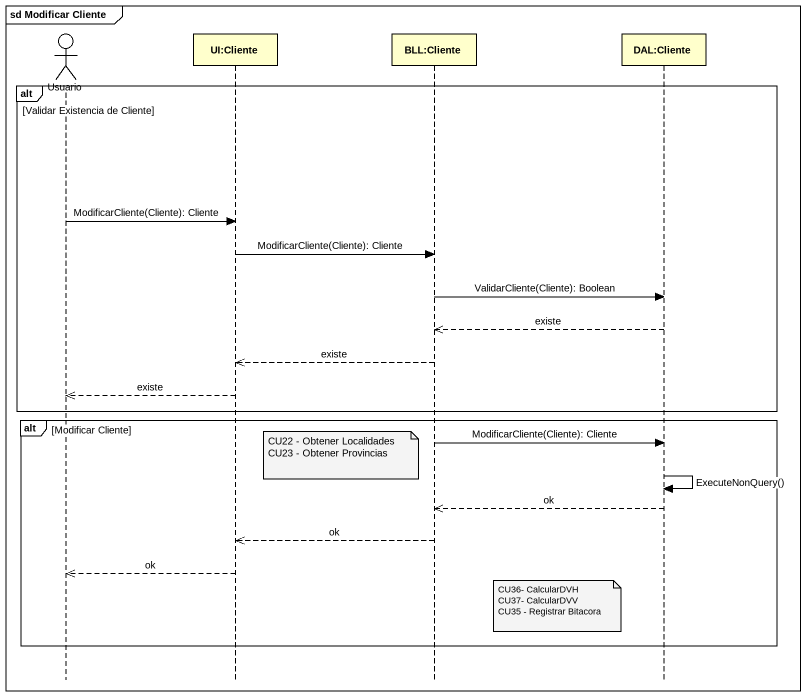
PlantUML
@startuml
mainframe sd Modificar Cliente
hide footbox
actor Usuario
participant "UI:Cliente" as UI_Cliente
participant "BLL:Cliente" as BLL_Cliente
participant "DAL:Cliente" as DAL_Cliente

alt Validar Existencia de Cliente
  Usuario -> UI_Cliente : ModificarCliente(Cliente): Cliente
  UI_Cliente -> BLL_Cliente : ModificarCliente(Cliente): Cliente
  BLL_Cliente -> DAL_Cliente : ValidarCliente(Cliente): Boolean
  DAL_Cliente -->> BLL_Cliente : existe
  BLL_Cliente -->> UI_Cliente : existe
  UI_Cliente -->> Usuario : existe
end
alt Modificar Cliente
  BLL_Cliente -> DAL_Cliente : ModificarCliente(Cliente): Cliente
  note left of BLL_Cliente
    CU22 - Obtener Localidades
    CU23 - Obtener Provincias
  end note
  DAL_Cliente -> DAL_Cliente : ExecuteNonQuery()
  DAL_Cliente -->> BLL_Cliente : ok
  BLL_Cliente -->> UI_Cliente : ok
  UI_Cliente -->> Usuario : ok
  note left of DAL_Cliente
    CU36- CalcularDVH
    CU37- CalcularDVV
    CU35 - Registrar Bitacora
  end note
end
@enduml
